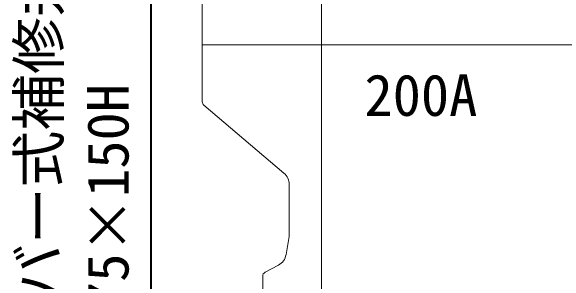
# Model space of a CAD drawing. Units: millimetres at full size, sheet at 1:20; details may follow other scales. Extents: x -5952 to 5966, y -3160 to 3160.
# Drawn here: x -2424.5 to -2048.7, y 2269.3 to 2452.8 of the extents above; entities that cross this region are included whole.
import ezdxf
from ezdxf.enums import TextEntityAlignment as Align

# ---------------------------------------------------------------- set-up
doc = ezdxf.new("R2010")
doc.units = ezdxf.units.MM
doc.header["$LTSCALE"] = 20
for name, color, linetype, lineweight in [('0-5_TEMP01', 3, 'Continuous', 18), ('0-7_躯体', 7, 'Continuous', 9), ('0-C_寸法', 1, 'Continuous', 40)]:
    doc.layers.add(name, color=color, linetype=linetype, lineweight=lineweight)
doc.layers.add('0-D_注釈', color=1, linetype='Continuous')
doc.styles.add('ＭＳ ゴシック', font='')
doc.styles.get('ＭＳ ゴシック').set_extended_font_data('MS Gothic')

msp = doc.modelspace()

# ---------------------------------------------------------------- linework, layer by layer
at = {"layer": '0-5_TEMP01'}
msp.add_line((-2294.76, 2429.98), (-1632.76, 2429.98), dxfattribs=at)
at = {"layer": '0-7_躯体'}
for p, q in [((-2294.76, 2479.98), (-2294.76, 2429.98)), ((-2213.77, 2479.98), (-2213.77, 2429.98)), ((-2294.76, 2429.98), (-1963.77, 2429.98)), ((-2294.76, 2429.98), (-2294.76, 2391.39)), ((-2213.77, 2429.98), (-2213.77, 2229.98)), ((-2293.68, 2389.09), (-2239.37, 2342.98)), ((-2235.77, 2335.3), (-2235.77, 2301.81)), ((-2235.9, 2300.16), (-2237.95, 2287.85)), ((-2243.11, 2280.66), (-2252.18, 2275.83)), ((-2253.76, 2273.19), (-2253.76, 2229.98))]:
    msp.add_line(p, q, dxfattribs=at)
for centre, radius, start, end in [((-2291.76, 2391.39), 3, 180, 230.195), ((-2245.77, 2335.3), 10, 0, 50.194), ((-2245.77, 2301.81), 10, 350.538, 0), ((-2247.82, 2289.49), 10, 298.072, 350.538), ((-2250.77, 2273.19), 3, 118.073, 180)]:
    msp.add_arc(centre, radius, start, end, dxfattribs=at)
at = {"layer": '0-C_寸法'}
msp.add_line((-2329.43, 2188.07), (-2329.43, 2668.01), dxfattribs=at)

# ---------------------------------------------------------------- texts
at = {"layer": '0-C_寸法', "style": 'ＭＳ ゴシック'}
for s, p in [('レバー式補修弁（ボール）', (-2383.21, 2218.23)), ('φ75×150H', (-2336.36, 2221.16))]:
    msp.add_text(s, height=28.15, rotation=90, dxfattribs=at).set_placement(p, align=Align.BOTTOM_LEFT)
at = {"layer": '0-D_注釈', "style": 'ＭＳ ゴシック'}
msp.add_text('200A', height=28.15, dxfattribs=at).set_placement((-2184.71, 2373.36), align=Align.BOTTOM_LEFT)

doc.saveas('drawing.dxf')
